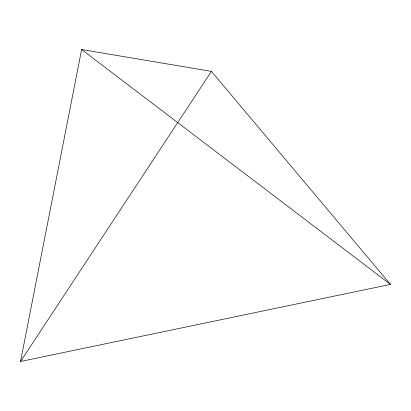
<?xml version="1.0" encoding="UTF-8"?>
<svg xmlns="http://www.w3.org/2000/svg" width="411" height="411" viewBox="0 0 411 411"><rect width="100%" height="100%" fill="white"/><g stroke="black" fill="none" stroke-linecap="round" stroke-linejoin="round"><path stroke-width="0.62" d="M20.55 361.475L81.614 49.526L211.424 71.365L390.45 284.397L20.55 361.475L211.424 71.365M81.614 49.526L390.45 284.397"/></g></svg>
